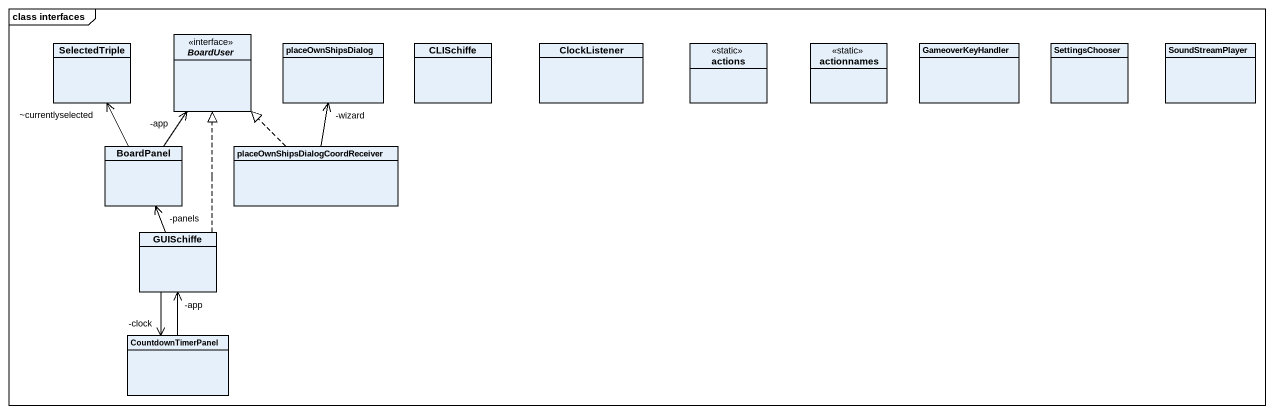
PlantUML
@startuml
mainframe class interfaces
hide circle
hide empty members
class SelectedTriple
interface BoardUser <<interface>>
class placeOwnShipsDialog
class CLISchiffe
class ClockListener
class actions <<static>>
class actionnames <<static>>
class GameoverKeyHandler
class SettingsChooser
class SoundStreamPlayer
class BoardPanel
class "placeOwnShipsDialogCoordReceiver" as placeOwnShipsDialogCoordRece
class GUISchiffe
class CountdownTimerPanel
BoardPanel -up-> "~currentlyselected" SelectedTriple
BoardPanel -up-> "-app" BoardUser
placeOwnShipsDialogCoordRece .up.|> BoardUser
placeOwnShipsDialogCoordRece -up-> "-wizard" placeOwnShipsDialog
GUISchiffe .up.|> BoardUser
GUISchiffe -up-> "-panels" BoardPanel
GUISchiffe --> "-clock" CountdownTimerPanel
CountdownTimerPanel -up-> "-app" GUISchiffe
@enduml
